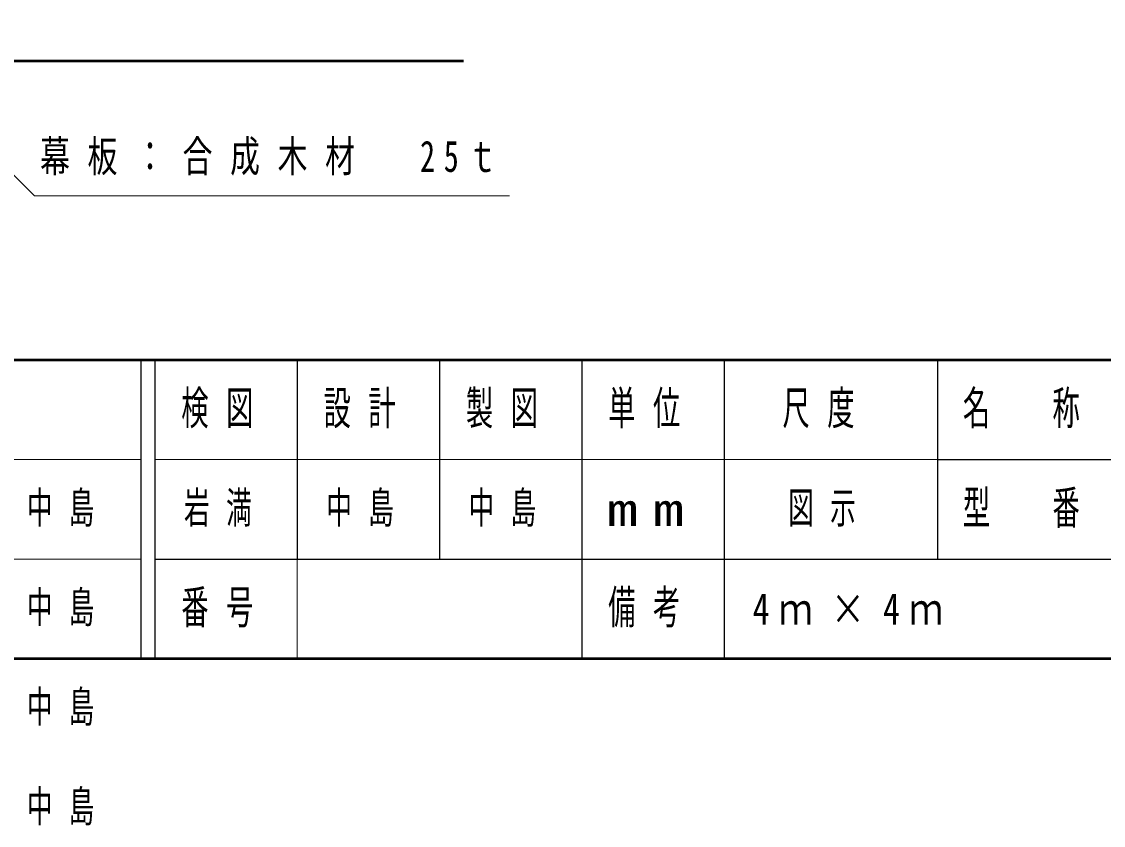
# Model space of a CAD drawing. Units: millimetres on the paper. Extents: x -385 to 0, y -594 to 267.
# Drawn here: x -251.9 to -175.8, y -11.7 to 44.8 of the extents above; entities that cross this region are included whole.
import ezdxf

# ---------------------------------------------------------------- set-up
doc = ezdxf.new("R2010")
doc.units = ezdxf.units.MM
doc.layers.add('1_40', color=7, linetype='Continuous', lineweight=25)
doc.layers.add('LY_3', color=7, linetype='Continuous', lineweight=13)
doc.layers.add('LY_4', color=7, linetype='Continuous')
doc.styles.add('ＭＳ ゴシック', font='')
doc.styles.get('ＭＳ ゴシック').set_extended_font_data('MS Gothic')

msp = doc.modelspace()

# ---------------------------------------------------------------- linework, layer by layer
at = {"layer": '1_40', "lineweight": 50}
msp.add_line((-353.774, 42.038), (-220.819, 42.038), dxfattribs=at)
at = {"layer": '1_40', "lineweight": 13}
msp.add_lwpolyline([(-263.337, 44.792), (-250.961, 32.546), (-217.572, 32.546)], dxfattribs=at)
at = {"layer": 'LY_3', "lineweight": 50}
for p, q in [((-385, 21), (0, 21)), ((-385, 0), (0, 0))]:
    msp.add_line(p, q, dxfattribs=at)
at = {"layer": 'LY_3', "color": 211, "lineweight": 25}
for p, q in [((-243.5, 21), (-243.5, 0)), ((-242.5, 21), (-242.5, 0)), ((-232.5, 21), (-232.5, 7)), ((-222.5, 21), (-222.5, 7)), ((-212.5, 21), (-212.5, 0)), ((-202.5, 21), (-202.5, 7)), ((-187.5, 21), (-187.5, 7)), ((-187.5, 14), (-70, 14)), ((-242.5, 7), (0, 7))]:
    msp.add_line(p, q, dxfattribs=at)
at = {"layer": 'LY_3'}
for p, q in [((-385, 14), (-243.5, 14)), ((-242.5, 14), (-187.5, 14)), ((-385, 7), (-243.5, 7)), ((-232.5, 7), (-232.5, 0))]:
    msp.add_line(p, q, dxfattribs=at)
at = {"layer": 'LY_3', "lineweight": 25}
msp.add_line((-202.5, 7), (-202.5, 0), dxfattribs=at)

# ---------------------------------------------------------------- texts
at = {"layer": '1_40', "insert": (-250.572, 35.196), "char_height": 2.199, "attachment_point": 4, "style": 'ＭＳ ゴシック'}
msp.add_mtext('\\T1.59;\\W0.7;幕板：合成木材\u300025ｔ', dxfattribs=at)
at = {"layer": 'LY_3', "color": 4, "char_height": 2.346, "attachment_point": 5, "style": 'ＭＳ ゴシック'}
for s, insert in [('\\T1.64;\\W0.6;検図', (-237.5, 17.5)), ('\\T1.64;\\W0.6;設計', (-227.5, 17.5)), ('\\T1.64;\\W0.6;製図', (-217.5, 17.5)), ('\\T1.64;\\W0.6;単位', (-207.5, 17.5)), ('\\T1.64;\\W0.6;尺度', (-195.25, 17.5)), ('\\T1.64;\\W0.6;名\u3000称', (-181, 17.5)), ('\\T1.64;\\W0.6;型\u3000番', (-181, 10.5)), ('\\T1.5;\\W1.35;mm', (-207.5, 10.5)), ('\\T1.64;\\W0.6;番号', (-237.5, 3.5)), ('\\T1.64;\\W0.6;備考', (-207.5, 3.5))]:
    msp.add_mtext(s, dxfattribs=dict(at, insert=insert))
at = {"layer": 'LY_4', "char_height": 2.199, "style": 'ＭＳ ゴシック'}
for s, insert, attachment_point in [('\\T1.64;\\W0.6;中島', (-251.5, 10.5), 4), ('\\T1.64;\\W0.6;岩満', (-237.5, 10.5), 5), ('\\T1.64;\\W0.6;中島', (-227.5, 10.5), 5), ('\\T1.64;\\W0.6;中島', (-217.5, 10.5), 5), ('\\T1.64;\\W0.6;図示', (-198, 10.5), 4), ('\\T1.64;\\W0.6;中島', (-251.5, 3.5), 4), ('\\T1.53;\\W0.8;4ｍ×4ｍ', (-200.5, 3.5), 4), ('\\T1.64;\\W0.6;中島', (-251.5, -3.5), 4), ('\\T1.64;\\W0.6;中島', (-251.5, -10.5), 4)]:
    msp.add_mtext(s, dxfattribs=dict(at, insert=insert, attachment_point=attachment_point))

doc.saveas('drawing.dxf')
